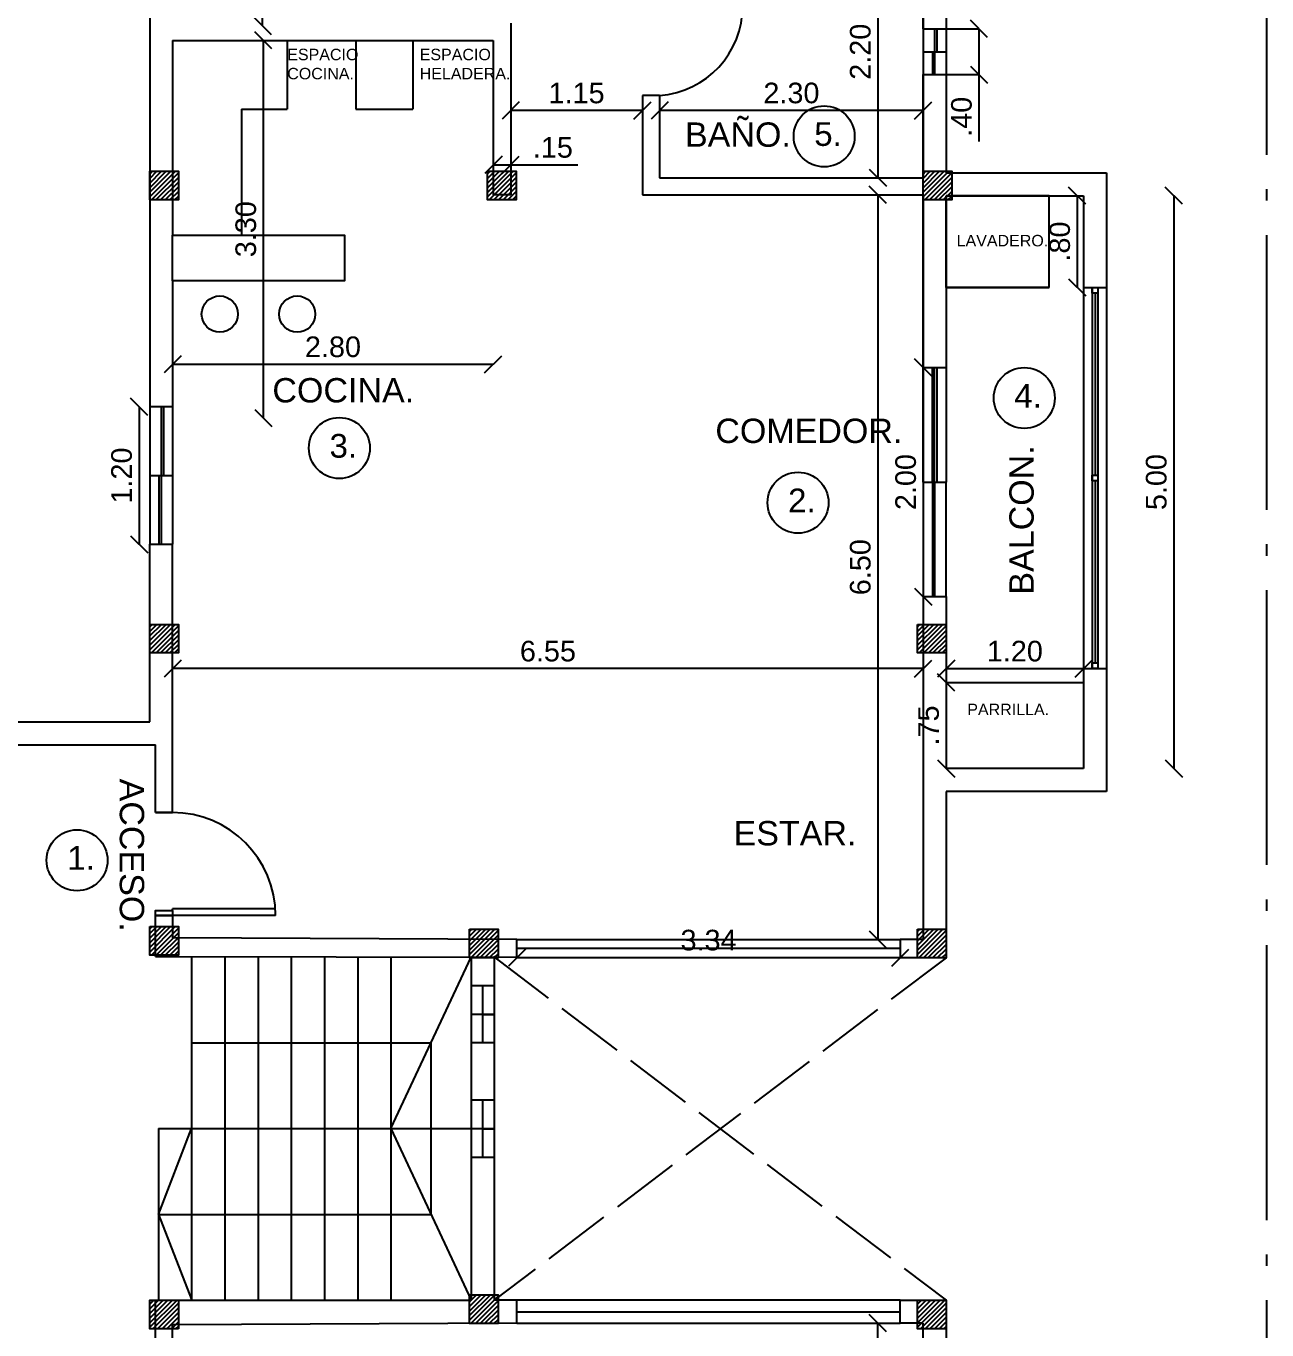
# Model space of a CAD drawing. Header units: millimetres. Extents: x 2359 to 2651, y 2020 to 2122.
# Drawn here: x 2474.47 to 2485.3, y 2082.73 to 2094.11 of the extents above; entities that cross this region are included whole.
import ezdxf

# ---------------------------------------------------------------- set-up
doc = ezdxf.new("R2010")
doc.units = ezdxf.units.MM
doc.linetypes.add('ACAD_ISO02W100', pattern=[15, 12, -3])
doc.linetypes.add('ACAD_ISO04W100', pattern=[30, 24, -3, 0, -3])
doc.layers.get('0').update_dxf_attribs({"color": 4})
for name, color, linetype in [('CARP-MARCO-PUERTAS', 102, 'Continuous'), ('columnas', 254, 'Continuous'), ('hº aº', 251, 'Continuous')]:
    doc.layers.add(name, color=color, linetype=linetype)
doc.styles.get("Standard").update_dxf_attribs({"font": 'arial.ttf'})
doc.dimstyles.new('Para Interiores', dxfattribs={"dimtxt": 0.18, "dimasz": 0.15, "dimexe": 0.18, "dimexo": 0.0625, "dimgap": 0.06, "dimtad": 1, "dimzin": 4, "dimdsep": 46, "dimtxsty": 'Standard', "dimblk": 'OBLIQUE', "dimcen": 1, "dimse1": 1, "dimse2": 1, "dimclrd": 2, "dimadec": 0, "dimazin": 0, "dimtfac": 1, "dimtofl": 0, "dimtmove": 0, "dimatfit": 3, "dimfxl": 1, "dimtolj": 1, "dimtzin": 0, "dimarcsym": 1})

# ---------------------------------------------------------------- blocks, each defined once
blk = doc.blocks.new('_Oblique')
at = {"color": 0, "linetype": 'ByBlock', "lineweight": -2}
blk.add_line((-0.5, -0.5), (0.5, 0.5), dxfattribs=at)
blk = doc.blocks.new('*D261')
at = {"color": 2, "lineweight": -2, "transparency": 16777216}
blk.add_line((2476.532, 2094.116), (2476.532, 2098.117), dxfattribs=at)
at = {"layer": 'Defpoints', "color": 0, "transparency": 16777216}
for p in [(2476.532, 2098.117), (2476.73, 2098.117), (2476.581, 2094.116)]:
    blk.add_point(p, dxfattribs=at)
at = {"color": 2, "lineweight": -2, "transparency": 16777216, "xscale": 0.15, "yscale": 0.15, "zscale": 0.15}
for p, rotation in [((2476.532, 2098.117), 90), ((2476.532, 2094.116), 270)]:
    blk.add_blockref('_Oblique', p, dxfattribs=dict(at, rotation=rotation))
at = {"color": 0, "transparency": 16777216, "insert": (2476.38, 2096.117), "char_height": 0.18, "attachment_point": 5, "rotation": 90}
blk.add_mtext('\\A1;{\\C2;4.00}', dxfattribs=at)
blk = doc.blocks.new('*D264')
at = {"color": 2, "lineweight": -2, "transparency": 16777216}
blk.add_line((2481.902, 2094.99), (2481.902, 2092.79), dxfattribs=at)
at = {"layer": 'Defpoints', "color": 0, "transparency": 16777216}
for p in [(2481.902, 2094.99), (2481.902, 2092.79), (2481.902, 2092.79)]:
    blk.add_point(p, dxfattribs=at)
at = {"color": 2, "lineweight": -2, "transparency": 16777216, "xscale": 0.15, "yscale": 0.15, "zscale": 0.15}
for p, rotation in [((2481.902, 2094.99), 90), ((2481.902, 2092.79), 270)]:
    blk.add_blockref('_Oblique', p, dxfattribs=dict(at, rotation=rotation))
at = {"color": 0, "transparency": 16777216, "insert": (2481.75, 2093.89), "char_height": 0.18, "attachment_point": 5, "rotation": 90}
blk.add_mtext('\\A1;2.20', dxfattribs=at)
blk = doc.blocks.new('*D265')
at = {"color": 2, "lineweight": -2, "transparency": 16777216}
blk.add_line((2481.902, 2092.64), (2481.902, 2086.14), dxfattribs=at)
at = {"layer": 'Defpoints', "color": 0, "transparency": 16777216}
for p in [(2478.811, 2092.64), (2478.811, 2086.14), (2481.902, 2086.14)]:
    blk.add_point(p, dxfattribs=at)
at = {"color": 2, "lineweight": -2, "transparency": 16777216, "xscale": 0.15, "yscale": 0.15, "zscale": 0.15}
for p, rotation in [((2481.902, 2092.64), 90), ((2481.902, 2086.14), 270)]:
    blk.add_blockref('_Oblique', p, dxfattribs=dict(at, rotation=rotation))
at = {"color": 0, "transparency": 16777216, "insert": (2481.75, 2089.39), "char_height": 0.18, "attachment_point": 5, "rotation": 90}
blk.add_mtext('\\A1;6.50', dxfattribs=at)
blk = doc.blocks.new('*D266')
at = {"color": 2, "lineweight": -2, "transparency": 16777216}
blk.add_line((2484.485, 2092.633), (2484.485, 2087.633), dxfattribs=at)
at = {"layer": 'Defpoints', "color": 0, "transparency": 16777216}
for p in [(2483.4, 2092.633), (2483.4, 2087.633), (2484.485, 2087.633)]:
    blk.add_point(p, dxfattribs=at)
at = {"color": 2, "lineweight": -2, "transparency": 16777216, "xscale": 0.15, "yscale": 0.15, "zscale": 0.15}
for p, rotation in [((2484.485, 2092.633), 90), ((2484.485, 2087.633), 270)]:
    blk.add_blockref('_Oblique', p, dxfattribs=dict(at, rotation=rotation))
at = {"color": 0, "transparency": 16777216, "insert": (2484.333, 2090.133), "char_height": 0.18, "attachment_point": 5, "rotation": 90}
blk.add_mtext('\\A1;5.00', dxfattribs=at)
blk = doc.blocks.new('*D295')
at = {"color": 2, "lineweight": -2, "transparency": 16777216}
blk.add_line((2482.498, 2088.504), (2483.698, 2088.504), dxfattribs=at)
at = {"layer": 'Defpoints', "color": 0, "transparency": 16777216}
for p in [(2482.498, 2092.633), (2483.698, 2092.633), (2483.698, 2088.504)]:
    blk.add_point(p, dxfattribs=at)
at = {"color": 2, "lineweight": -2, "transparency": 16777216, "xscale": 0.15, "yscale": 0.15, "zscale": 0.15, "rotation": 180}
blk.add_blockref('_Oblique', (2482.498, 2088.504), dxfattribs=at)
at = {"color": 2, "lineweight": -2, "transparency": 16777216, "xscale": 0.15, "yscale": 0.15, "zscale": 0.15}
blk.add_blockref('_Oblique', (2483.698, 2088.504), dxfattribs=at)
at = {"color": 0, "transparency": 16777216, "insert": (2483.098, 2088.656), "char_height": 0.18, "attachment_point": 5}
blk.add_mtext('\\A1;1.20', dxfattribs=at)
blk = doc.blocks.new('*D296')
at = {"color": 2, "lineweight": -2, "transparency": 16777216}
blk.add_line((2482.298, 2088.504), (2475.748, 2088.504), dxfattribs=at)
at = {"layer": 'Defpoints', "color": 0, "transparency": 16777216}
for p in [(2475.748, 2088.504), (2475.748, 2088.504), (2482.298, 2088.504)]:
    blk.add_point(p, dxfattribs=at)
at = {"color": 2, "lineweight": -2, "transparency": 16777216, "xscale": 0.15, "yscale": 0.15, "zscale": 0.15, "rotation": 180}
blk.add_blockref('_Oblique', (2475.748, 2088.504), dxfattribs=at)
at = {"color": 2, "lineweight": -2, "transparency": 16777216, "xscale": 0.15, "yscale": 0.15, "zscale": 0.15}
blk.add_blockref('_Oblique', (2482.298, 2088.504), dxfattribs=at)
at = {"color": 0, "transparency": 16777216, "insert": (2479.023, 2088.656), "char_height": 0.18, "attachment_point": 5}
blk.add_mtext('\\A1;6.55', dxfattribs=at)
blk = doc.blocks.new('*D267')
at = {"color": 2, "lineweight": -2, "transparency": 16777216}
blk.add_line((2475.748, 2091.161), (2478.545, 2091.161), dxfattribs=at)
at = {"layer": 'Defpoints', "color": 0, "transparency": 16777216}
for p in [(2478.545, 2093.107), (2478.545, 2091.161), (2475.748, 2090.777)]:
    blk.add_point(p, dxfattribs=at)
at = {"color": 2, "lineweight": -2, "transparency": 16777216, "xscale": 0.15, "yscale": 0.15, "zscale": 0.15, "rotation": 180}
blk.add_blockref('_Oblique', (2475.748, 2091.161), dxfattribs=at)
at = {"color": 2, "lineweight": -2, "transparency": 16777216, "xscale": 0.15, "yscale": 0.15, "zscale": 0.15}
blk.add_blockref('_Oblique', (2478.545, 2091.161), dxfattribs=at)
at = {"color": 0, "transparency": 16777216, "insert": (2477.147, 2091.313), "char_height": 0.18, "attachment_point": 5}
blk.add_mtext('\\A1;2.80', dxfattribs=at)
blk = doc.blocks.new('*D272')
at = {"color": 2, "lineweight": -2, "transparency": 16777216}
blk.add_line((2481.902, 2076.29), (2481.902, 2082.79), dxfattribs=at)
at = {"layer": 'Defpoints', "color": 0, "transparency": 16777216}
for p in [(2478.811, 2082.79), (2481.902, 2082.79), (2478.811, 2076.29)]:
    blk.add_point(p, dxfattribs=at)
at = {"color": 2, "lineweight": -2, "transparency": 16777216, "xscale": 0.15, "yscale": 0.15, "zscale": 0.15}
for p, rotation in [((2481.902, 2082.79), 90), ((2481.902, 2076.29), 270)]:
    blk.add_blockref('_Oblique', p, dxfattribs=dict(at, rotation=rotation))
at = {"color": 0, "transparency": 16777216, "insert": (2481.75, 2079.54), "char_height": 0.18, "attachment_point": 5, "rotation": 90}
blk.add_mtext('\\A1;6.50', dxfattribs=at)
blk = doc.blocks.new('*D278')
at = {"color": 2, "lineweight": -2, "transparency": 16777216}
blk.add_line((2483.642, 2092.633), (2483.642, 2091.833), dxfattribs=at)
at = {"layer": 'Defpoints', "color": 0, "transparency": 16777216}
for p in [(2483.232, 2092.633), (2483.232, 2091.833), (2483.642, 2091.833)]:
    blk.add_point(p, dxfattribs=at)
at = {"color": 2, "lineweight": -2, "transparency": 16777216, "xscale": 0.15, "yscale": 0.15, "zscale": 0.15}
for p, rotation in [((2483.642, 2092.633), 90), ((2483.642, 2091.833), 270)]:
    blk.add_blockref('_Oblique', p, dxfattribs=dict(at, rotation=rotation))
at = {"color": 0, "transparency": 16777216, "insert": (2483.49, 2092.233), "char_height": 0.18, "attachment_point": 5, "rotation": 90}
blk.add_mtext('\\A1;.80', dxfattribs=at)
blk = doc.blocks.new('*D279')
at = {"color": 2, "lineweight": -2, "transparency": 16777216}
blk.add_line((2482.498, 2088.383), (2482.498, 2087.633), dxfattribs=at)
at = {"layer": 'Defpoints', "color": 0, "transparency": 16777216}
for p in [(2482.434, 2088.383), (2482.434, 2087.633), (2482.498, 2087.633)]:
    blk.add_point(p, dxfattribs=at)
at = {"color": 2, "lineweight": -2, "transparency": 16777216, "xscale": 0.15, "yscale": 0.15, "zscale": 0.15}
for p, rotation in [((2482.498, 2088.383), 90), ((2482.498, 2087.633), 270)]:
    blk.add_blockref('_Oblique', p, dxfattribs=dict(at, rotation=rotation))
at = {"color": 0, "transparency": 16777216, "insert": (2482.346, 2088.008), "char_height": 0.18, "attachment_point": 5, "rotation": 90}
blk.add_mtext('\\A1;.75', dxfattribs=at)
blk = doc.blocks.new('*D291')
at = {"color": 2, "lineweight": -2, "transparency": 16777216}
for p, q in [((2478.548, 2092.902), (2478.698, 2092.902)), ((2478.698, 2092.902), (2479.284, 2092.902))]:
    blk.add_line(p, q, dxfattribs=at)
at = {"layer": 'Defpoints', "color": 0, "transparency": 16777216}
for p in [(2478.548, 2094.501), (2478.698, 2094.501), (2478.698, 2092.902)]:
    blk.add_point(p, dxfattribs=at)
at = {"color": 2, "lineweight": -2, "transparency": 16777216, "xscale": 0.15, "yscale": 0.15, "zscale": 0.15, "rotation": 180}
blk.add_blockref('_Oblique', (2478.548, 2092.902), dxfattribs=at)
at = {"color": 2, "lineweight": -2, "transparency": 16777216, "xscale": 0.15, "yscale": 0.15, "zscale": 0.15}
blk.add_blockref('_Oblique', (2478.698, 2092.902), dxfattribs=at)
at = {"color": 0, "transparency": 16777216, "insert": (2479.066, 2093.054), "char_height": 0.18, "attachment_point": 5}
blk.add_mtext('\\A1;.15', dxfattribs=at)
blk = doc.blocks.new('*D292')
at = {"color": 2, "lineweight": -2, "transparency": 16777216}
blk.add_line((2482.298, 2093.377), (2479.998, 2093.377), dxfattribs=at)
at = {"layer": 'Defpoints', "color": 0, "transparency": 16777216}
for p in [(2479.998, 2093.377), (2479.998, 2093.377), (2482.298, 2093.377)]:
    blk.add_point(p, dxfattribs=at)
at = {"color": 2, "lineweight": -2, "transparency": 16777216, "xscale": 0.15, "yscale": 0.15, "zscale": 0.15, "rotation": 180}
blk.add_blockref('_Oblique', (2479.998, 2093.377), dxfattribs=at)
at = {"color": 2, "lineweight": -2, "transparency": 16777216, "xscale": 0.15, "yscale": 0.15, "zscale": 0.15}
blk.add_blockref('_Oblique', (2482.298, 2093.377), dxfattribs=at)
at = {"color": 0, "transparency": 16777216, "insert": (2481.148, 2093.529), "char_height": 0.18, "attachment_point": 5}
blk.add_mtext('\\A1;2.30', dxfattribs=at)
blk = doc.blocks.new('*D312')
at = {"color": 2, "lineweight": -2, "transparency": 16777216}
blk.add_line((2476.539, 2093.989), (2476.539, 2090.693), dxfattribs=at)
at = {"layer": 'Defpoints', "color": 0, "transparency": 16777216}
for p in [(2475.747, 2093.989), (2475.748, 2090.693), (2476.539, 2090.693)]:
    blk.add_point(p, dxfattribs=at)
at = {"color": 2, "lineweight": -2, "transparency": 16777216, "xscale": 0.15, "yscale": 0.15, "zscale": 0.15}
for p, rotation in [((2476.539, 2093.989), 90), ((2476.539, 2090.693), 270)]:
    blk.add_blockref('_Oblique', p, dxfattribs=dict(at, rotation=rotation))
at = {"color": 0, "transparency": 16777216, "insert": (2476.387, 2092.341), "char_height": 0.18, "attachment_point": 5, "rotation": 90}
blk.add_mtext('\\A1;3.30', dxfattribs=at)
blk = doc.blocks.new('*D313')
at = {"color": 2, "lineweight": -2, "transparency": 16777216}
blk.add_line((2479.848, 2093.377), (2478.698, 2093.377), dxfattribs=at)
at = {"layer": 'Defpoints', "color": 0, "transparency": 16777216}
for p in [(2478.698, 2093.377), (2478.698, 2093.377), (2479.848, 2093.377)]:
    blk.add_point(p, dxfattribs=at)
at = {"color": 2, "lineweight": -2, "transparency": 16777216, "xscale": 0.15, "yscale": 0.15, "zscale": 0.15, "rotation": 180}
blk.add_blockref('_Oblique', (2478.698, 2093.377), dxfattribs=at)
at = {"color": 2, "lineweight": -2, "transparency": 16777216, "xscale": 0.15, "yscale": 0.15, "zscale": 0.15}
blk.add_blockref('_Oblique', (2479.848, 2093.377), dxfattribs=at)
at = {"color": 0, "transparency": 16777216, "insert": (2479.273, 2093.529), "char_height": 0.18, "attachment_point": 5}
blk.add_mtext('\\A1;1.15', dxfattribs=at)
blk = doc.blocks.new('*D293')
at = {"color": 2, "lineweight": -2, "transparency": 16777216}
for p, q in [((2482.785, 2094.09), (2482.785, 2093.69)), ((2482.785, 2093.69), (2482.785, 2093.105))]:
    blk.add_line(p, q, dxfattribs=at)
at = {"layer": 'Defpoints', "color": 0, "transparency": 16777216}
for p in [(2482.785, 2094.09), (2482.785, 2093.69), (2482.785, 2093.69)]:
    blk.add_point(p, dxfattribs=at)
at = {"color": 2, "lineweight": -2, "transparency": 16777216, "xscale": 0.15, "yscale": 0.15, "zscale": 0.15}
for p, rotation in [((2482.785, 2094.09), 90), ((2482.785, 2093.69), 270)]:
    blk.add_blockref('_Oblique', p, dxfattribs=dict(at, rotation=rotation))
at = {"color": 0, "transparency": 16777216, "insert": (2482.633, 2093.322), "char_height": 0.18, "attachment_point": 5, "rotation": 90}
blk.add_mtext('\\A1;.40', dxfattribs=at)
blk = doc.blocks.new('*D316')
at = {"color": 2, "lineweight": -2, "transparency": 16777216}
blk.add_line((2475.455, 2090.79), (2475.455, 2089.59), dxfattribs=at)
at = {"layer": 'Defpoints', "color": 0, "transparency": 16777216}
for p in [(2475.548, 2090.79), (2475.455, 2089.59), (2475.548, 2089.59)]:
    blk.add_point(p, dxfattribs=at)
at = {"color": 2, "lineweight": -2, "transparency": 16777216, "xscale": 0.15, "yscale": 0.15, "zscale": 0.15}
for p, rotation in [((2475.455, 2090.79), 90), ((2475.455, 2089.59), 270)]:
    blk.add_blockref('_Oblique', p, dxfattribs=dict(at, rotation=rotation))
at = {"color": 0, "transparency": 16777216, "insert": (2475.303, 2090.19), "char_height": 0.18, "attachment_point": 5, "rotation": 90}
blk.add_mtext('\\A1;1.20', dxfattribs=at)
blk = doc.blocks.new('*D317')
at = {"color": 2, "lineweight": -2, "transparency": 16777216}
blk.add_line((2482.298, 2091.133), (2482.298, 2089.133), dxfattribs=at)
at = {"layer": 'Defpoints', "color": 0, "transparency": 16777216}
for p in [(2482.298, 2091.133), (2482.298, 2089.133), (2482.298, 2089.133)]:
    blk.add_point(p, dxfattribs=at)
at = {"color": 2, "lineweight": -2, "transparency": 16777216, "xscale": 0.15, "yscale": 0.15, "zscale": 0.15}
for p, rotation in [((2482.298, 2091.133), 90), ((2482.298, 2089.133), 270)]:
    blk.add_blockref('_Oblique', p, dxfattribs=dict(at, rotation=rotation))
at = {"color": 0, "transparency": 16777216, "insert": (2482.146, 2090.133), "char_height": 0.18, "attachment_point": 5, "rotation": 90}
blk.add_mtext('\\A1;2.00', dxfattribs=at)
blk = doc.blocks.new('*D318')
at = {"color": 2, "lineweight": -2, "transparency": 16777216}
blk.add_line((2478.753, 2085.981), (2482.098, 2085.981), dxfattribs=at)
at = {"layer": 'Defpoints', "color": 0, "transparency": 16777216}
for p in [(2478.753, 2086.14), (2482.098, 2086.14), (2482.098, 2085.981)]:
    blk.add_point(p, dxfattribs=at)
at = {"color": 2, "lineweight": -2, "transparency": 16777216, "xscale": 0.15, "yscale": 0.15, "zscale": 0.15, "rotation": 180}
blk.add_blockref('_Oblique', (2478.753, 2085.981), dxfattribs=at)
at = {"color": 2, "lineweight": -2, "transparency": 16777216, "xscale": 0.15, "yscale": 0.15, "zscale": 0.15}
blk.add_blockref('_Oblique', (2482.098, 2085.981), dxfattribs=at)
at = {"color": 0, "transparency": 16777216, "insert": (2480.425, 2086.133), "char_height": 0.18, "attachment_point": 5}
blk.add_mtext('\\A1;3.34', dxfattribs=at)

msp = doc.modelspace()

# ---------------------------------------------------------------- hatches: boundary and pattern name
at = {"layer": 'hº aº'}
h = msp.add_hatch(dxfattribs=at)
h.set_pattern_fill('ANSI31', color=256, scale=0.009, style=0)
h.set_pattern_definition([(45, (1837.274875, 1660.40587), (-0.0202055763, 0.0202055763), [])])
h.paths.add_polyline_path([(2475.548, 2092.846), (2475.798, 2092.846), (2475.798, 2092.596), (2475.548, 2092.596)])
h = msp.add_hatch(dxfattribs=at)
h.set_pattern_fill('ANSI31', color=256, scale=0.009, style=0)
h.set_pattern_definition([(45, (1840.224277, 1660.40587), (-0.0202055763, 0.0202055763), [])])
h.paths.add_polyline_path([(2478.497, 2092.846), (2478.747, 2092.846), (2478.747, 2092.596), (2478.497, 2092.596)])
h = msp.add_hatch(dxfattribs=at)
h.set_pattern_fill('ANSI31', color=256, scale=0.009, style=0)
h.set_pattern_definition([(45, (1844.024878, 1660.40587), (-0.0202055763, 0.0202055763), [])])
h.paths.add_polyline_path([(2482.298, 2092.846), (2482.548, 2092.846), (2482.548, 2092.596), (2482.298, 2092.596)])
h = msp.add_hatch(dxfattribs=at)
h.set_pattern_fill('ANSI31', color=256, scale=0.009, style=0)
h.set_pattern_definition([(45, (1837.274875, 1656.451537), (-0.0202055763, 0.0202055763), [])])
h.paths.add_polyline_path([(2475.548, 2088.891), (2475.798, 2088.891), (2475.798, 2088.642), (2475.548, 2088.642)])
h = msp.add_hatch(dxfattribs=at)
h.set_pattern_fill('ANSI31', color=256, scale=0.009, style=0)
h.set_pattern_definition([(45, (1843.97488, 1656.451537), (-0.0202055763, 0.0202055763), [])])
h.paths.add_polyline_path([(2482.248, 2088.891), (2482.498, 2088.891), (2482.498, 2088.642), (2482.248, 2088.642)])
h = msp.add_hatch(dxfattribs=at)
h.set_pattern_fill('ANSI31', color=256, scale=0.009, style=0)
h.set_pattern_definition([(45, (1837.274875, 1653.812565), (-0.0202055763, 0.0202055763), [])])
h.paths.add_polyline_path([(2475.548, 2086.252), (2475.798, 2086.252), (2475.798, 2086.003), (2475.548, 2086.003)])
h = msp.add_hatch(dxfattribs=at)
h.set_pattern_fill('ANSI31', color=256, scale=0.009, style=0)
h.set_pattern_definition([(45, (1840.064893, 1653.79068), (-0.0202055763, 0.0202055763), [])])
h.paths.add_polyline_path([(2478.338, 2086.23), (2478.588, 2086.23), (2478.588, 2085.981), (2478.338, 2085.981)])
h = msp.add_hatch(dxfattribs=at)
h.set_pattern_fill('ANSI31', color=256, scale=0.009, style=0)
h.set_pattern_definition([(45, (1843.974872, 1653.79068), (-0.0202055763, 0.0202055763), [])])
h.paths.add_polyline_path([(2482.248, 2086.23), (2482.498, 2086.23), (2482.498, 2085.981), (2482.248, 2085.981)])
h = msp.add_hatch(dxfattribs=at)
h.set_pattern_fill('ANSI31', color=256, scale=0.009, style=0)
h.set_pattern_definition([(45, (1840.064893, 1650.598253), (-0.0202055763, 0.0202055763), [])])
h.paths.add_polyline_path([(2478.338, 2083.038), (2478.588, 2083.038), (2478.588, 2082.789), (2478.338, 2082.789)])
h = msp.add_hatch(dxfattribs=at)
h.set_pattern_fill('ANSI31', color=256, scale=0.009, angle=180, style=0)
h.set_pattern_definition([(225, (3114.07087, 2515.179464), (0.0202055763, -0.0202055763), [])])
h.paths.add_polyline_path([(2475.798, 2082.74), (2475.548, 2082.74), (2475.548, 2082.989), (2475.798, 2082.989)])
h = msp.add_hatch(dxfattribs=at)
h.set_pattern_fill('ANSI31', color=256, scale=0.009, angle=180, style=0)
h.set_pattern_definition([(225, (3120.770867, 2515.179464), (0.0202055763, -0.0202055763), [])])
h.paths.add_polyline_path([(2482.498, 2082.74), (2482.248, 2082.74), (2482.248, 2082.989), (2482.498, 2082.989)])

# ---------------------------------------------------------------- linework, layer by layer
at = {"color": 7, "linetype": 'ACAD_ISO04W100', "ltscale": 0.1}
msp.add_line((2485.298, 2068.19), (2485.298, 2108.99), dxfattribs=at)
at = {"color": 4}
for p, q in [((2475.548, 2098.34), (2475.548, 2090.79)), ((2482.498, 2098.34), (2482.498, 2094.09)), ((2482.298, 2094.99), (2482.298, 2094.09)), ((2478.698, 2094.139), (2478.698, 2092.64)), ((2476.748, 2093.989), (2477.348, 2093.989)), ((2477.845, 2093.989), (2478.545, 2093.989)), ((2478.545, 2093.989), (2478.545, 2092.64)), ((2482.298, 2093.69), (2482.298, 2092.79)), ((2482.498, 2093.69), (2482.498, 2092.833)), ((2479.848, 2093.508), (2479.848, 2092.64)), ((2479.998, 2093.508), (2479.848, 2093.508)), ((2479.998, 2093.508), (2479.998, 2092.79)), ((2479.998, 2092.79), (2482.298, 2092.79)), ((2479.998, 2092.79), (2482.298, 2092.79)), ((2478.698, 2092.64), (2478.545, 2092.64)), ((2479.848, 2092.64), (2482.298, 2092.64)), ((2482.298, 2092.64), (2482.298, 2091.133)), ((2482.498, 2092.633), (2483.698, 2092.633)), ((2483.698, 2092.633), (2483.698, 2091.833)), ((2475.748, 2091.889), (2475.748, 2090.79)), ((2483.398, 2091.833), (2482.498, 2091.833)), ((2475.548, 2088.04), (2475.548, 2089.59)), ((2475.748, 2087.248), (2475.748, 2089.59)), ((2482.298, 2089.133), (2482.298, 2086.14)), ((2482.498, 2089.133), (2482.498, 2087.633)), ((2482.498, 2088.383), (2482.498, 2087.633)), ((2472.648, 2088.04), (2475.548, 2088.04)), ((2472.598, 2087.84), (2475.598, 2087.84)), ((2475.598, 2087.248), (2475.598, 2087.84)), ((2482.498, 2087.433), (2482.498, 2085.98)), ((2475.748, 2087.248), (2475.598, 2087.248)), ((2475.598, 2087.248), (2475.748, 2087.248)), ((2475.598, 2087.248), (2475.748, 2087.248)), ((2475.598, 2086.348), (2475.748, 2086.348)), ((2475.598, 2085.99), (2475.598, 2086.348)), ((2476.644, 2086.406), (2475.748, 2086.407)), ((2475.748, 2086.392), (2475.748, 2086.407)), ((2475.748, 2086.348), (2475.748, 2086.155)), ((2476.646, 2086.348), (2475.748, 2086.348)), ((2478.753, 2086.14), (2475.748, 2086.155)), ((2482.298, 2086.14), (2482.098, 2086.14)), ((2475.598, 2085.99), (2478.753, 2085.986)), ((2478.353, 2085.986), (2478.353, 2082.99)), ((2478.553, 2085.986), (2478.553, 2082.99)), ((2482.098, 2085.981), (2482.498, 2085.981)), ((2475.623, 2084.488), (2478.553, 2084.488)), ((2475.598, 2082.99), (2478.353, 2082.99)), ((2475.598, 2082.581), (2475.598, 2082.99)), ((2478.753, 2082.99), (2478.553, 2082.99)), ((2478.753, 2082.79), (2478.753, 2082.99)), ((2482.098, 2082.99), (2478.753, 2082.99)), ((2482.098, 2082.99), (2482.498, 2082.99)), ((2482.098, 2082.79), (2482.098, 2082.99)), ((2482.498, 2082.99), (2482.498, 2081.497)), ((2478.753, 2082.89), (2482.098, 2082.89)), ((2478.753, 2082.79), (2475.748, 2082.775)), ((2475.748, 2082.581), (2475.748, 2082.775)), ((2478.753, 2082.79), (2482.098, 2082.79)), ((2482.298, 2082.79), (2482.098, 2082.79)), ((2482.298, 2079.797), (2482.298, 2082.79))]:
    msp.add_line(p, q, dxfattribs=at)
at = {"color": 102}
for p, q in [((2482.298, 2094.09), (2482.498, 2094.09)), ((2482.298, 2094.09), (2482.298, 2093.69)), ((2482.498, 2094.09), (2482.498, 2093.69)), ((2482.298, 2093.69), (2482.498, 2093.69)), ((2482.298, 2091.133), (2482.498, 2091.133)), ((2475.748, 2090.79), (2475.548, 2090.79)), ((2475.548, 2090.79), (2475.548, 2089.59)), ((2475.648, 2090.79), (2475.648, 2089.59)), ((2475.668, 2090.79), (2475.668, 2090.19)), ((2475.548, 2090.19), (2475.748, 2090.19)), ((2475.628, 2090.19), (2475.628, 2089.59)), ((2475.548, 2089.59), (2475.748, 2089.59)), ((2482.298, 2089.133), (2482.498, 2089.133)), ((2478.753, 2085.986), (2478.753, 2086.14)), ((2482.098, 2086.14), (2482.098, 2085.981))]:
    msp.add_line(p, q, dxfattribs=at)
at = {"color": 2}
for p, q in [((2482.498, 2094.09), (2482.785, 2094.09)), ((2482.498, 2093.69), (2482.785, 2093.69)), ((2478.553, 2085.736), (2478.353, 2085.736)), ((2478.453, 2085.736), (2478.453, 2085.236)), ((2478.553, 2085.486), (2478.353, 2085.486)), ((2478.453, 2085.486), (2478.553, 2085.486)), ((2475.913, 2085.237), (2478.003, 2085.238)), ((2478.003, 2083.739), (2478.003, 2085.238)), ((2478.553, 2085.236), (2478.353, 2085.236)), ((2478.553, 2084.986), (2478.553, 2084.986)), ((2478.553, 2084.736), (2478.353, 2084.736)), ((2478.453, 2084.736), (2478.453, 2084.236)), ((2475.623, 2083.739), (2475.913, 2084.488)), ((2478.553, 2084.486), (2478.353, 2084.486)), ((2478.453, 2084.486), (2478.553, 2084.486)), ((2478.553, 2084.236), (2478.353, 2084.236)), ((2475.623, 2083.739), (2478.003, 2083.739)), ((2475.623, 2083.739), (2475.913, 2082.997))]:
    msp.add_line(p, q, dxfattribs=at)
at = {"color": 1}
for p, q in [((2475.747, 2093.989), (2475.747, 2092.289)), ((2475.747, 2093.989), (2476.748, 2093.989)), ((2476.748, 2093.989), (2476.748, 2093.389)), ((2477.348, 2093.989), (2477.348, 2093.389)), ((2477.348, 2093.989), (2477.845, 2093.989)), ((2477.845, 2093.989), (2477.845, 2093.389)), ((2476.348, 2093.389), (2476.748, 2093.389)), ((2476.348, 2093.389), (2476.348, 2092.289)), ((2477.348, 2093.389), (2477.845, 2093.389))]:
    msp.add_line(p, q, dxfattribs=at)
at = {"color": 5}
for p, q in [((2482.498, 2092.833), (2483.898, 2092.833)), ((2483.898, 2092.833), (2483.898, 2091.833)), ((2482.498, 2092.633), (2482.498, 2091.133)), ((2482.498, 2092.633), (2483.698, 2092.633)), ((2483.698, 2092.633), (2483.698, 2091.833)), ((2483.698, 2091.833), (2483.898, 2091.833)), ((2483.698, 2088.504), (2483.698, 2087.633)), ((2483.698, 2088.504), (2483.898, 2088.504)), ((2483.898, 2088.504), (2483.898, 2087.433)), ((2483.698, 2087.633), (2482.498, 2087.633)), ((2483.898, 2087.433), (2482.498, 2087.433))]:
    msp.add_line(p, q, dxfattribs=at)
at = {"color": 7}
for p, q in [((2482.498, 2091.833), (2482.498, 2092.633)), ((2483.398, 2092.633), (2482.498, 2092.633)), ((2483.398, 2091.833), (2483.398, 2092.633)), ((2482.498, 2091.833), (2483.398, 2091.833)), ((2482.498, 2088.383), (2483.698, 2088.383))]:
    msp.add_line(p, q, dxfattribs=at)
at = {"color": 4, "linetype": 'ACAD_ISO02W100', "ltscale": 0.05}
for p, q in [((2478.548, 2085.99), (2482.498, 2082.99)), ((2482.498, 2085.98), (2478.553, 2082.99))]:
    msp.add_line(p, q, dxfattribs=at)
for p, q in [((2475.913, 2085.986), (2475.913, 2082.99)), ((2476.203, 2085.986), (2476.203, 2082.99)), ((2476.493, 2085.986), (2476.493, 2082.99)), ((2476.783, 2085.986), (2476.783, 2082.99)), ((2477.073, 2085.986), (2477.073, 2082.99)), ((2477.363, 2085.986), (2477.363, 2082.99)), ((2477.653, 2085.986), (2477.653, 2082.99)), ((2477.653, 2084.488), (2478.353, 2085.986)), ((2475.623, 2084.488), (2475.623, 2082.99)), ((2477.653, 2084.488), (2478.353, 2082.99))]:
    msp.add_line(p, q)
at = {"color": 1}
msp.add_lwpolyline([(2475.748, 2092.289), (2477.248, 2092.289), (2477.248, 2091.889), (2475.748, 2091.889)], close=True, dxfattribs=at)
at = {"color": 7}
for points in [[(2483.773, 2091.833), (2483.823, 2091.833), (2483.823, 2091.781), (2483.773, 2091.781)], [(2483.773, 2090.194), (2483.823, 2090.194), (2483.823, 2090.143), (2483.773, 2090.143)], [(2483.773, 2088.555), (2483.823, 2088.555), (2483.823, 2088.504), (2483.773, 2088.504)], [(2475.748, 2086.348), (2475.598, 2086.348), (2475.598, 2086.392), (2475.748, 2086.392)]]:
    msp.add_lwpolyline(points, close=True, dxfattribs=at)
for centre in [(2481.434, 2093.151), (2483.18, 2090.867), (2477.203, 2090.43), (2481.206, 2089.953), (2474.914, 2086.831)]:
    msp.add_circle(centre, 0.266, dxfattribs=at)
at = {"color": 1}
for centre in [(2476.159, 2091.6), (2476.835, 2091.6)]:
    msp.add_circle(centre, 0.158, dxfattribs=at)
at = {"color": 7}
for centre, radius, start, end in [((2479.94, 2094.289), 0.783, 274.252, 0.0887), ((2475.746, 2086.348), 0.9, 0.0275, 90.0007)]:
    msp.add_arc(centre, radius, start, end, dxfattribs=at)
at = {"layer": 'CARP-MARCO-PUERTAS', "color": 4}
for p, q in [((2482.298, 2094.09), (2482.298, 2094.99)), ((2482.298, 2092.79), (2482.298, 2093.69)), ((2482.298, 2091.133), (2482.298, 2092.64))]:
    msp.add_line(p, q, dxfattribs=at)
at = {"layer": 'CARP-MARCO-PUERTAS'}
for p, q in [((2482.398, 2094.09), (2482.398, 2093.69)), ((2482.418, 2094.09), (2482.418, 2093.89)), ((2482.298, 2093.89), (2482.498, 2093.89)), ((2482.378, 2093.89), (2482.378, 2093.69)), ((2483.698, 2091.833), (2483.698, 2088.504)), ((2483.773, 2091.833), (2483.773, 2088.504)), ((2483.823, 2091.833), (2483.823, 2088.504)), ((2483.898, 2091.833), (2483.898, 2088.504)), ((2483.798, 2091.781), (2483.798, 2090.194)), ((2482.298, 2090.133), (2482.298, 2091.133)), ((2482.378, 2090.133), (2482.378, 2091.133)), ((2482.398, 2090.133), (2482.398, 2091.133)), ((2482.418, 2091.133), (2482.418, 2090.133)), ((2482.498, 2091.133), (2482.498, 2090.133)), ((2475.748, 2090.79), (2475.748, 2089.59)), ((2482.298, 2090.133), (2482.498, 2090.133)), ((2482.298, 2090.133), (2482.298, 2089.133)), ((2482.298, 2090.133), (2482.498, 2090.133)), ((2482.378, 2090.133), (2482.378, 2089.133)), ((2482.398, 2090.133), (2482.398, 2089.133)), ((2482.498, 2089.133), (2482.498, 2090.133)), ((2483.798, 2090.143), (2483.798, 2088.555)), ((2478.753, 2086.14), (2482.098, 2086.14)), ((2478.753, 2086.063), (2482.098, 2086.063)), ((2478.753, 2085.986), (2482.098, 2085.981))]:
    msp.add_line(p, q, dxfattribs=at)
at = {"layer": 'columnas'}
for points in [[(2475.548, 2092.846), (2475.798, 2092.846), (2475.798, 2092.596), (2475.548, 2092.596)], [(2478.497, 2092.846), (2478.747, 2092.846), (2478.747, 2092.596), (2478.497, 2092.596)], [(2482.298, 2092.846), (2482.548, 2092.846), (2482.548, 2092.596), (2482.298, 2092.596)], [(2475.548, 2088.891), (2475.798, 2088.891), (2475.798, 2088.641), (2475.548, 2088.641)], [(2482.248, 2088.891), (2482.498, 2088.891), (2482.498, 2088.641), (2482.248, 2088.641)], [(2475.548, 2086.252), (2475.798, 2086.252), (2475.798, 2086.002), (2475.548, 2086.002)], [(2478.338, 2086.23), (2478.588, 2086.23), (2478.588, 2085.98), (2478.338, 2085.98)], [(2482.248, 2086.23), (2482.498, 2086.23), (2482.498, 2085.98), (2482.248, 2085.98)], [(2478.338, 2083.038), (2478.588, 2083.038), (2478.588, 2082.788), (2478.338, 2082.788)], [(2475.798, 2082.74), (2475.548, 2082.74), (2475.548, 2082.99), (2475.798, 2082.99)], [(2482.498, 2082.74), (2482.248, 2082.74), (2482.248, 2082.99), (2482.498, 2082.99)]]:
    msp.add_lwpolyline(points, close=True, dxfattribs=at)

# ---------------------------------------------------------------- texts
at = {"color": 7}
for s, width, insert, char_height, attachment_point in [('ESPACIO\\PCOCINA.', 6.20163, (2476.748, 2093.916), 0.1, 1), ('ESPACIO\\PHELADERA.', 6.20163, (2477.904, 2093.916), 0.1, 1), ('{\\H5x;BAÑO.}', 6.18774, (2480.219, 2093.273), 0.04254, 1), ('{\\H5x;5.}', 6.18774, (2481.347, 2093.275), 0.0414, 1), ('LAVADERO.', 6.20163, (2482.59, 2092.291), 0.1, 1), ('{\\H5x;COCINA.}', 6.18774, (2476.618, 2091.041), 0.04254, 1), ('{\\H5x;4.}', 6.18774, (2483.093, 2090.99), 0.0414, 1), ('{\\H5x;\\PCOMEDOR.}', 6.18774, (2480.484, 2091.041), 0.0425, 1), ('{\\H5x;3.}', 6.18774, (2477.117, 2090.553), 0.0414, 1), ('{\\H5x;2.}', 6.18774, (2481.119, 2090.076), 0.0414, 1), ('PARRILLA.', 6.20163, (2482.683, 2088.198), 0.1, 1), ('{\\H5x;ESTAR.}', 6.18774, (2481.716, 2086.958), 0.04254, 9), ('{\\H5x;1.}', 6.18774, (2474.828, 2086.955), 0.0414, 1)]:
    msp.add_mtext_dynamic_manual_height_columns(s, width=width, gutter_width=12.5, heights=[0], dxfattribs=dict(at, insert=insert, char_height=char_height, attachment_point=attachment_point))
at = {"color": 7, "char_height": 0.04254, "attachment_point": 1}
for s, insert, rotation in [('{\\H5x;BALCON.}', (2483.05, 2089.15), 90), ('{\\H5x;ACCESO.}', (2475.499, 2087.544), 270)]:
    msp.add_mtext_dynamic_manual_height_columns(s, width=6.18774, gutter_width=12.5, heights=[0], dxfattribs=dict(at, insert=insert, rotation=rotation))

# ---------------------------------------------------------------- dimensions: what is measured, and where the dimension line sits
at = {"color": 4}
dim = msp.add_linear_dim(base=(2476.532, 2098.117), p1=(2476.581, 2094.116), p2=(2476.73, 2098.117), angle=90, text='{\\C2;<>}', dimstyle='Para Interiores', dxfattribs=at)
dim.commit()
dim.dimension.update_dxf_attribs({"geometry": '*D261', "text_midpoint": (2476.38, 2096.117)})
at = {"color": 2}
for base, p1, p2, angle, picture, middle in [((2481.902, 2092.79), (2481.902, 2094.99), (2481.902, 2092.79), 90, '*D264', (2481.75, 2093.89)), ((2482.785, 2093.69), (2482.785, 2094.09), (2482.785, 2093.69), 90, '*D293', (2482.633, 2093.322)), ((2476.539, 2090.693), (2475.747, 2093.989), (2475.748, 2090.693), 90, '*D312', (2476.387, 2092.341)), ((2481.902, 2086.14), (2478.811, 2092.64), (2478.811, 2086.14), 90, '*D265', (2481.75, 2089.39)), ((2483.642, 2091.833), (2483.232, 2092.633), (2483.232, 2091.833), 90, '*D278', (2483.49, 2092.233)), ((2484.485, 2087.633), (2483.4, 2092.633), (2483.4, 2087.633), 90, '*D266', (2484.333, 2090.133)), ((2482.298, 2089.133), (2482.298, 2091.133), (2482.298, 2089.133), 90, '*D317', (2482.146, 2090.133)), ((2475.455, 2089.59), (2475.548, 2090.79), (2475.548, 2089.59), 90, '*D316', (2475.303, 2090.19)), ((2482.498, 2087.633), (2482.434, 2088.383), (2482.434, 2087.633), 90, '*D279', (2482.346, 2088.008)), ((2481.902, 2082.79), (2478.811, 2076.29), (2478.811, 2082.79), 270, '*D272', (2481.75, 2079.54))]:
    dim = msp.add_linear_dim(base=base, p1=p1, p2=p2, angle=angle, dimstyle='Para Interiores', dxfattribs=at)
    dim.commit()
    dim.dimension.update_dxf_attribs({"geometry": picture, "text_midpoint": middle})
for base, p1, p2, picture, middle in [((2478.698, 2092.902), (2478.548, 2094.501), (2478.698, 2094.501), '*D291', (2479.066, 2093.054)), ((2478.698, 2093.377), (2479.848, 2093.377), (2478.698, 2093.377), '*D313', (2479.273, 2093.529)), ((2479.998, 2093.377), (2482.298, 2093.377), (2479.998, 2093.377), '*D292', (2481.148, 2093.529)), ((2478.545, 2091.161), (2475.748, 2090.777), (2478.545, 2093.107), '*D267', (2477.147, 2091.313)), ((2483.698, 2088.504), (2482.498, 2092.633), (2483.698, 2092.633), '*D295', (2483.098, 2088.656)), ((2475.748, 2088.504), (2482.298, 2088.504), (2475.748, 2088.504), '*D296', (2479.023, 2088.656)), ((2482.0979, 2085.981), (2478.7531, 2086.1397), (2482.0979, 2086.1397), '*D318', (2480.4255, 2086.1329))]:
    dim = msp.add_linear_dim(base=base, p1=p1, p2=p2, dimstyle='Para Interiores', dxfattribs=at)
    dim.commit()
    dim.dimension.update_dxf_attribs({"geometry": picture, "text_midpoint": middle})

doc.saveas('drawing.dxf')
